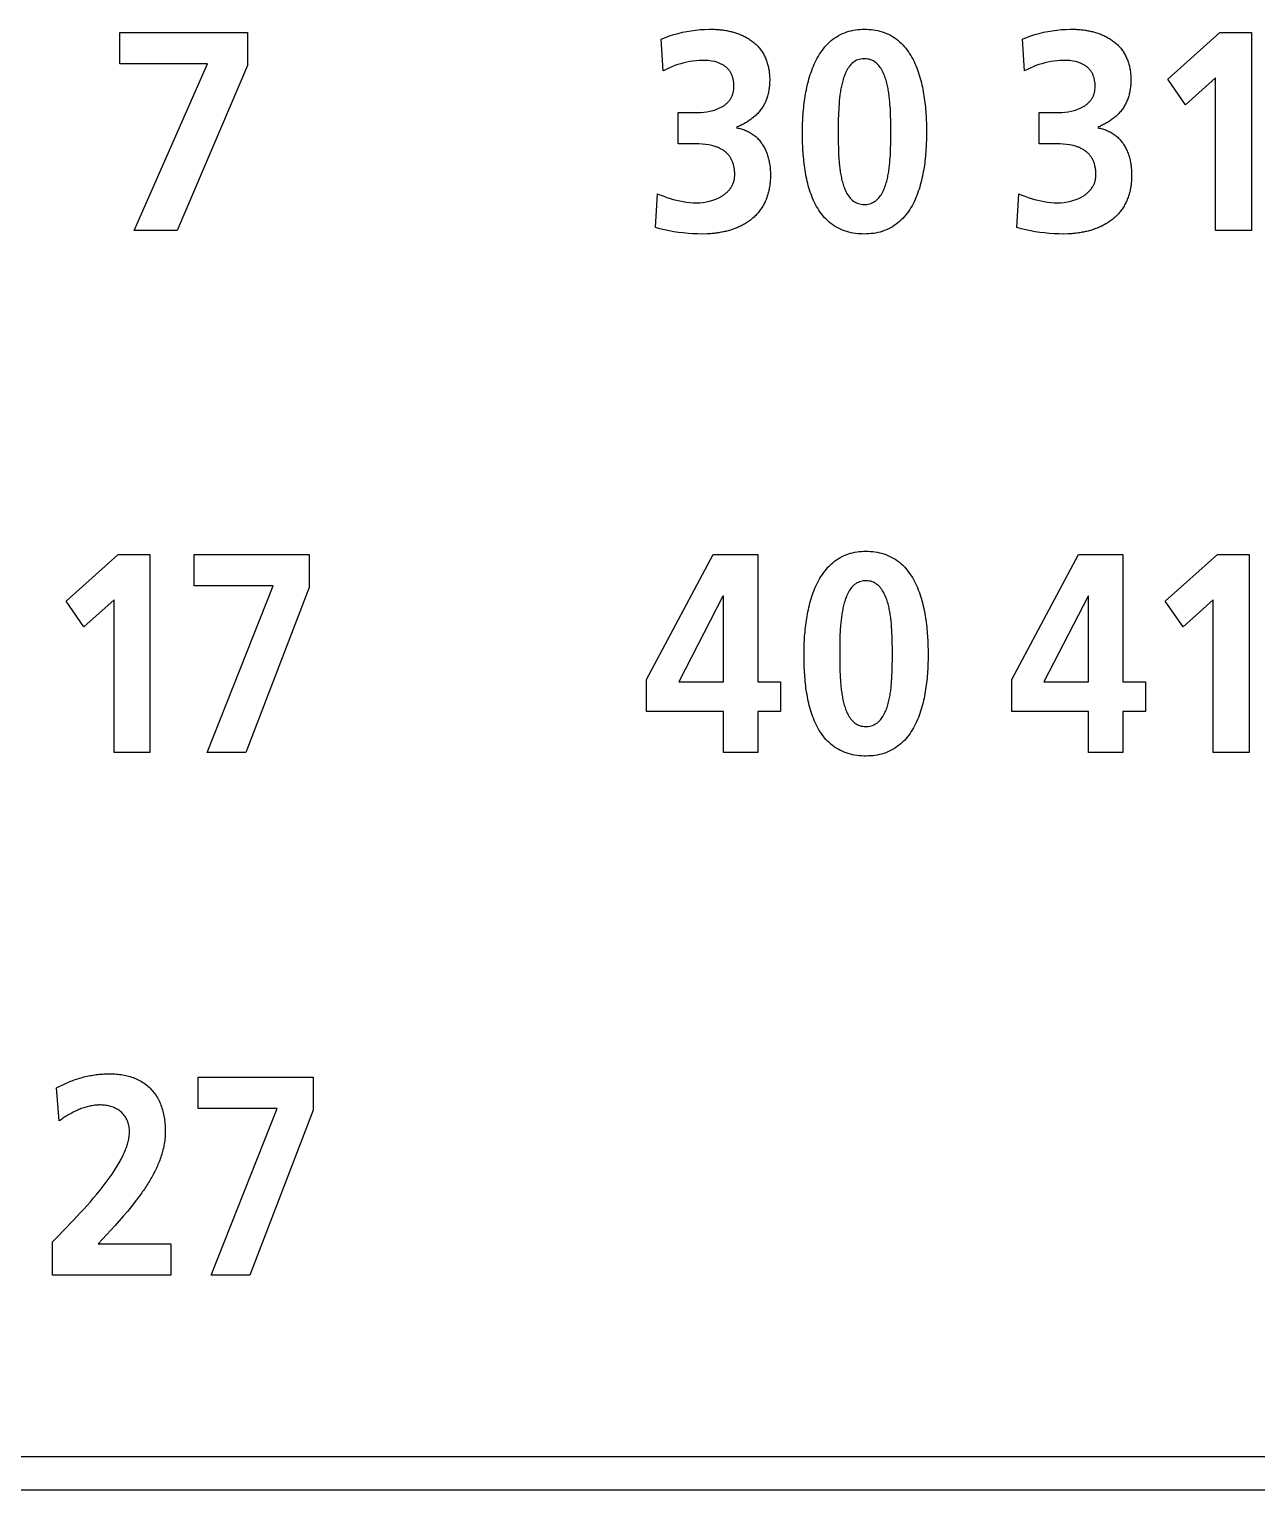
# Model space of a CAD drawing. Extents: x 147 to 432, y 261 to 358.
# Drawn here: x 280.72 to 291.88, y 318.83 to 332.1 of the extents above; entities that cross this region are included whole.
import ezdxf

# ---------------------------------------------------------------- set-up
doc = ezdxf.new("R2010")
doc.units = 0
doc.header["$MEASUREMENT"] = 0
doc.layers.get('0').update_dxf_attribs({"linetype": 'CONTINUOUS'})

msp = doc.modelspace()

# ---------------------------------------------------------------- linework, layer by layer
at = {"color": 7, "linetype": 'Continuous'}
for p, q in [((281.54275, 331.78956), (281.54275, 332.07309)), ((281.54275, 332.07309), (282.70288, 332.07309)), ((282.70288, 332.07309), (282.70288, 331.77405)), ((291.06551, 331.6502), (291.53886, 332.07309)), ((291.53886, 332.07309), (291.82653, 332.07309)), ((291.82653, 332.07309), (291.82653, 330.27337)), ((286.48077, 331.72496), (286.46217, 332.01383)), ((289.76361, 331.72496), (289.745, 332.01383)), ((282.33943, 331.78956), (281.54275, 331.78956)), ((281.67159, 330.27337), (282.33943, 331.78956)), ((282.70288, 331.77405), (282.06347, 330.27337)), ((291.22812, 331.41559), (291.06551, 331.6502)), ((291.50166, 331.66312), (291.22812, 331.41559)), ((291.50166, 330.27337), (291.50166, 331.66312)), ((286.61548, 331.0623), (286.61548, 331.346)), ((286.61548, 331.346), (286.76396, 331.346)), ((289.89831, 331.0623), (289.89831, 331.346)), ((289.89831, 331.346), (290.04679, 331.346)), ((286.77326, 331.0623), (286.61548, 331.0623)), ((290.05609, 331.0623), (289.89831, 331.0623)), ((286.41118, 330.30179), (286.42979, 330.60858)), ((289.69402, 330.30179), (289.71262, 330.60858)), ((282.06347, 330.27337), (281.67159, 330.27337)), ((291.82653, 330.27337), (291.50166, 330.27337)), ((281.05234, 326.90476), (281.52552, 327.32764)), ((281.52552, 327.32764), (281.81319, 327.32764)), ((281.81319, 327.32764), (281.81319, 325.52792)), ((282.21781, 327.32764), (283.26185, 327.32764)), ((282.21781, 327.04411), (282.21781, 327.32764)), ((283.26185, 327.32764), (283.26185, 327.02861)), ((286.32953, 326.19317), (286.93518, 327.32764)), ((286.93518, 327.32764), (287.33895, 327.32764)), ((287.33895, 327.32764), (287.33895, 326.16992)), ((289.6482, 326.19317), (290.25384, 327.32764)), ((290.25384, 327.32764), (290.65761, 327.32764)), ((290.65761, 327.32764), (290.65761, 326.16992)), ((291.04415, 326.90476), (291.5175, 327.32764)), ((291.5175, 327.32764), (291.80517, 327.32764)), ((291.80517, 327.32764), (291.80517, 325.52792)), ((282.93474, 327.04411), (282.21781, 327.04411)), ((282.33391, 325.52792), (282.93474, 327.04411)), ((283.26185, 327.02861), (282.68652, 325.52792)), ((281.21477, 326.67015), (281.05234, 326.90476)), ((281.48849, 326.91768), (281.21477, 326.67015)), ((281.48849, 325.52792), (281.48849, 326.91768)), ((287.02338, 326.95127), (286.62202, 326.16992)), ((287.02786, 326.95127), (287.02338, 326.95127)), ((287.02786, 326.16992), (287.02786, 326.95127)), ((290.34204, 326.95127), (289.94068, 326.16992)), ((290.34652, 326.95127), (290.34204, 326.95127)), ((290.34652, 326.16992), (290.34652, 326.95127)), ((291.20641, 326.67015), (291.04415, 326.90476)), ((291.4803, 326.91768), (291.20641, 326.67015)), ((291.4803, 325.52792), (291.4803, 326.91768)), ((286.32953, 325.90172), (286.32953, 326.19317)), ((286.62202, 326.16992), (287.02786, 326.16992)), ((287.33895, 326.16992), (287.54531, 326.16992)), ((287.54531, 326.16992), (287.54531, 325.90172)), ((289.6482, 325.90172), (289.6482, 326.19317)), ((289.94068, 326.16992), (290.34652, 326.16992)), ((290.65761, 326.16992), (290.86397, 326.16992)), ((290.86397, 326.16992), (290.86397, 325.90172)), ((287.02786, 325.90172), (286.32953, 325.90172)), ((287.02786, 325.52792), (287.02786, 325.90172)), ((287.33895, 325.90172), (287.33895, 325.52792)), ((287.54531, 325.90172), (287.33895, 325.90172)), ((290.34652, 325.90172), (289.6482, 325.90172)), ((290.34652, 325.52792), (290.34652, 325.90172)), ((290.65761, 325.90172), (290.65761, 325.52792)), ((290.86397, 325.90172), (290.65761, 325.90172)), ((281.81319, 325.52792), (281.48849, 325.52792)), ((282.68652, 325.52792), (282.33391, 325.52792)), ((287.33895, 325.52792), (287.02786, 325.52792)), ((290.65761, 325.52792), (290.34652, 325.52792)), ((291.80517, 325.52792), (291.4803, 325.52792)), ((282.2545, 322.29401), (282.2545, 322.57754)), ((282.2545, 322.57754), (283.29837, 322.57754)), ((283.29837, 322.57754), (283.29837, 322.27851)), ((280.99153, 322.1805), (280.96604, 322.47953)), ((282.97126, 322.29401), (282.2545, 322.29401)), ((282.37043, 320.77783), (282.97126, 322.29401)), ((283.29837, 322.27851), (282.72304, 320.77783)), ((280.929, 320.77783), (280.929, 321.07944)), ((281.34431, 321.06153), (282.00542, 321.06153)), ((282.00542, 321.06153), (282.00542, 320.77783)), ((282.00542, 320.77783), (280.929, 320.77783)), ((282.72304, 320.77783), (282.37043, 320.77783)), ((311.80602, 319.12642), (257.50511, 319.12642)), ((257.50511, 318.8267), (311.80602, 318.8267))]:
    msp.add_line(p, q, dxfattribs=at)
for points in [[(286.46217, 332.01383), (286.499693, 332.02928), (286.537811, 332.043199), (286.576444, 332.055618), (286.615518, 332.066569), (286.654968, 332.076078), (286.694303, 332.084088), (286.734326, 332.090793), (286.774555, 332.096118), (286.815773, 332.100143), (286.856271, 332.102717), (286.896831, 332.103997), (286.937409, 332.103715, -0.012409), (286.978008, 332.10154, -0.013216), (287.01836, 332.097279, -0.013441), (287.058428, 332.090875, -0.014449), (287.098079, 332.082256, -0.015826), (287.137338, 332.071198, -0.017318), (287.175578, 332.057637, -0.019017), (287.212732, 332.041338, -0.020984), (287.248463, 332.022125, -0.022936), (287.282367, 331.999849, -0.024762), (287.313996, 331.97445, -0.0262), (287.342862, 331.945954, -0.026962), (287.368546, 331.914558, -0.02706), (287.39067, 331.880564, -0.026079), (287.40907, 331.844412, -0.024857), (287.42368, 331.806575, -0.022654), (287.434639, 331.767514, -0.020651), (287.442181, 331.727651, -0.018534), (287.446579, 331.687321, -0.016464), (287.448147, 331.646775, -0.016176), (287.44712, 331.6062, -0.018469), (287.443289, 331.56581, -0.020772), (287.436305, 331.525846, -0.023128), (287.425841, 331.48665, -0.025125), (287.411653, 331.448647, -0.026391), (287.39362, 331.412311, -0.026912), (287.37181, 331.37811, -0.026716), (287.346087, 331.345973, -0.024671), (287.317621, 331.317071, -0.022365), (287.286558, 331.290977, -0.019883), (287.253401, 331.267593, -0.017287), (287.218596, 331.246743, -0.013999), (287.182552, 331.228103, -0.013787), (287.14671, 331.21199)], [(289.745, 332.01383), (289.782522, 332.02928), (289.820638, 332.043198), (289.85927, 332.055616), (289.898343, 332.066567), (289.937792, 332.076075), (289.977137, 332.084088), (290.017158, 332.090793), (290.057386, 332.096118), (290.098606, 332.100143), (290.139104, 332.102717), (290.179662, 332.103997), (290.220238, 332.103714, -0.012406), (290.260753, 332.10154, -0.013231), (290.301103, 332.097275, -0.013445), (290.341169, 332.090866, -0.014446), (290.380817, 332.082241, -0.015793), (290.420013, 332.071198, -0.017304), (290.458252, 332.057638, -0.018998), (290.495406, 332.041342, -0.020961), (290.531139, 332.022136, -0.022912), (290.565048, 331.999871, -0.024738), (290.596685, 331.974483, -0.026179), (290.625563, 331.946002, -0.026947), (290.651263, 331.91462, -0.027056), (290.673405, 331.88064, -0.026082), (290.691825, 331.844499, -0.02487), (290.706455, 331.806671, -0.022673), (290.717432, 331.767618, -0.020673), (290.724989, 331.727758, -0.018554), (290.729399, 331.687431, -0.016481), (290.730976, 331.646887, -0.016177), (290.729957, 331.606314, -0.018462), (290.726134, 331.565924, -0.020763), (290.71916, 331.525959, -0.023122), (290.708707, 331.486762, -0.025118), (290.69453, 331.448756, -0.026387), (290.676509, 331.412416, -0.026913), (290.65471, 331.378209, -0.026795), (290.628918, 331.345974, -0.02467), (290.600453, 331.317073, -0.022365), (290.569391, 331.290979, -0.019883), (290.536235, 331.267596, -0.017287), (290.501431, 331.246746, -0.013999), (290.465389, 331.228106, -0.01379), (290.42954, 331.21199)], [(286.76396, 331.346), (286.792422, 331.346405), (286.82085, 331.347924), (286.849204, 331.35052), (286.87742, 331.354308), (286.905415, 331.359473), (286.933077, 331.366197), (286.960254, 331.374666), (286.986732, 331.385112), (287.012217, 331.397784, 0.026843), (287.036308, 331.412931, 0.030837), (287.058496, 331.430745, 0.034433), (287.078165, 331.451301, 0.037453), (287.094706, 331.474497, 0.037524), (287.107574, 331.499864, 0.036417), (287.116546, 331.526865, 0.033959), (287.121624, 331.55485, 0.02651), (287.12328, 331.5832), (287.122181, 331.611645), (287.118367, 331.639848, 0.028595), (287.111615, 331.667495, 0.033634), (287.101476, 331.694077, 0.036823), (287.087709, 331.71897, 0.038021), (287.070368, 331.741519, 0.037436), (287.049815, 331.761183, 0.033921), (287.027161, 331.77738, 0.030535), (287.002078, 331.790815, 0.026417), (286.975626, 331.801313), (286.948273, 331.80918), (286.920356, 331.814742), (286.892111, 331.818287), (286.863698, 331.820055), (286.83523, 331.820339), (286.806818, 331.819392), (286.778422, 331.817342), (286.750128, 331.814186), (286.721979, 331.809924), (286.694415, 331.804658), (286.666676, 331.798249), (286.6392, 331.790789), (286.612025, 331.7823), (286.585472, 331.772919), (286.558989, 331.76247), (286.532896, 331.75108), (286.507217, 331.738786), (286.481975, 331.725617)], [(290.04679, 331.346), (290.075252, 331.346405), (290.10368, 331.347924), (290.132035, 331.35052), (290.160251, 331.354308), (290.188246, 331.359473), (290.215907, 331.366197), (290.243085, 331.374665), (290.269563, 331.385111), (290.295048, 331.397783, 0.02684), (290.319141, 331.412929, 0.030835), (290.341329, 331.430742, 0.034431), (290.361, 331.451297, 0.037459), (290.377544, 331.474497, 0.037525), (290.390413, 331.499864, 0.036418), (290.399386, 331.526864, 0.033961), (290.404464, 331.554849, 0.026512), (290.40612, 331.5832), (290.405021, 331.611645), (290.401206, 331.639848, 0.028597), (290.394454, 331.667495, 0.033636), (290.384314, 331.694077, 0.036824), (290.370547, 331.71897, 0.038021), (290.353205, 331.741518, 0.037434), (290.332651, 331.761182, 0.033921), (290.309996, 331.777379, 0.030533), (290.284912, 331.790814, 0.026415), (290.25846, 331.801312), (290.231107, 331.80918), (290.20319, 331.814741), (290.174945, 331.818287), (290.146532, 331.820055), (290.118064, 331.820339), (290.089648, 331.819392), (290.061252, 331.817342), (290.032957, 331.814186), (290.004808, 331.809924), (289.977246, 331.804658), (289.949506, 331.798249), (289.922031, 331.790788), (289.894856, 331.7823), (289.868305, 331.772919), (289.841822, 331.762469), (289.81573, 331.751079), (289.790051, 331.738784), (289.764809, 331.725613)], [(287.14671, 331.20682, -0.029955), (287.188866, 331.198124, -0.03018), (287.229703, 331.184448, -0.033019), (287.268482, 331.165748, -0.033748), (287.304316, 331.142096, -0.033429), (287.336733, 331.113762, -0.032045), (287.365165, 331.08143, -0.030246), (287.389815, 331.045148, -0.026972), (287.409792, 331.006997, -0.024351), (287.425757, 330.966997, -0.021917), (287.437961, 330.925692, -0.019827), (287.446734, 330.883265, -0.018124), (287.452236, 330.840542, -0.016254), (287.45478, 330.797549, -0.014481), (287.454696, 330.754474, -0.015696), (287.452024, 330.71148, -0.01719), (287.446533, 330.668757, -0.018781), (287.437987, 330.626533, -0.02063), (287.426146, 330.585116, -0.022577), (287.410777, 330.544882, -0.023623), (287.391754, 330.506238, -0.024688), (287.369097, 330.469611, -0.024801), (287.342914, 330.435415, -0.024465), (287.313497, 330.403957, -0.023574), (287.281185, 330.375481, -0.022186), (287.246364, 330.350043, -0.020647), (287.209533, 330.327708, -0.018932), (287.171051, 330.308354, -0.017361), (287.131265, 330.291839, -0.015864), (287.090469, 330.278001, -0.014533), (287.048909, 330.266663, -0.013349), (287.00678, 330.257659, -0.012443), (286.964243, 330.25083, -0.011884), (286.921425, 330.246078, -0.011118), (286.878431, 330.243307), (286.83562, 330.24236), (286.792668, 330.242978), (286.748814, 330.244821), (286.705831, 330.247759), (286.662936, 330.251794), (286.62016, 330.256935), (286.577538, 330.263223), (286.535115, 330.270736), (286.492954, 330.279602), (286.451146, 330.290002), (286.41118, 330.30179)], [(290.42954, 331.20682, -0.029955), (290.471696, 331.198124, -0.03018), (290.512533, 331.184449, -0.033019), (290.551311, 331.165749, -0.033749), (290.587146, 331.142096, -0.033428), (290.619563, 331.113762, -0.032045), (290.647995, 331.08143, -0.030246), (290.672645, 331.045148, -0.026972), (290.692622, 331.006998, -0.024351), (290.708587, 330.966998, -0.021917), (290.720791, 330.925693, -0.019828), (290.729564, 330.883265, -0.018124), (290.735066, 330.840542, -0.016254), (290.73761, 330.797549, -0.014481), (290.737526, 330.754475, -0.015695), (290.734854, 330.711481, -0.01719), (290.729363, 330.668759, -0.018781), (290.720817, 330.626534, -0.02063), (290.708976, 330.585117, -0.022577), (290.693608, 330.544884, -0.023623), (290.674585, 330.50624, -0.024688), (290.651928, 330.469613, -0.024801), (290.625746, 330.435417, -0.024465), (290.596329, 330.403959, -0.023574), (290.564017, 330.375483, -0.022188), (290.529194, 330.350043, -0.020647), (290.492363, 330.327708, -0.018932), (290.453881, 330.308354, -0.017361), (290.414095, 330.291839, -0.015864), (290.3733, 330.278001, -0.014533), (290.33174, 330.266663, -0.013349), (290.289612, 330.257659, -0.012443), (290.247075, 330.25083, -0.011884), (290.204256, 330.246078, -0.011118), (290.161263, 330.243307), (290.11845, 330.24236), (290.075498, 330.242978), (290.031644, 330.244821), (289.988661, 330.247759), (289.945767, 330.251794), (289.902991, 330.256935), (289.860369, 330.263223), (289.817946, 330.270737), (289.775786, 330.279603), (289.733978, 330.290003), (289.69402, 330.30179)], [(286.42979, 330.60858), (286.457688, 330.596724), (286.485885, 330.585599), (286.514377, 330.57525), (286.543158, 330.565737), (286.572217, 330.557114), (286.601541, 330.549436), (286.631109, 330.542758), (286.660894, 330.537135), (286.691442, 330.532535), (286.721569, 330.529196), (286.751333, 330.527059), (286.781629, 330.526074), (286.811929, 330.526758), (286.842117, 330.529443), (286.872054, 330.534166), (286.901635, 330.540771), (286.930732, 330.549251), (286.959188, 330.559678), (286.986806, 330.572157), (287.013321, 330.586828, 0.024288), (287.038388, 330.603851, 0.027608), (287.061556, 330.623377, 0.031329), (287.082243, 330.645458, 0.034395), (287.099858, 330.670092, 0.036746), (287.113806, 330.696981, 0.038031), (287.123597, 330.725649, 0.035884), (287.128957, 330.755437, 0.026805), (287.130557, 330.785696, 0.022983), (287.12921, 330.815972, 0.021835), (287.125159, 330.846004, 0.025058), (287.118367, 330.875541, 0.030385), (287.108349, 330.904129, 0.033176), (287.094784, 330.931214, 0.035013), (287.077642, 330.956187, 0.035233), (287.057177, 330.978516, 0.032904), (287.033854, 330.997846, 0.029812), (287.008288, 331.014101, 0.025856), (286.981071, 331.02742, 0.022149), (286.952701, 331.038069), (286.923553, 331.046375), (286.893897, 331.052633), (286.863923, 331.057118), (286.833409, 331.06014), (286.803141, 331.061861), (286.77326, 331.0623)], [(289.71262, 330.60858), (289.740518, 330.596725), (289.768716, 330.5856), (289.797207, 330.575251), (289.825988, 330.565739), (289.855048, 330.557115), (289.884372, 330.549437), (289.913939, 330.542759), (289.943725, 330.537135), (289.974274, 330.532535), (290.004401, 330.529195), (290.034164, 330.527059), (290.064459, 330.526074), (290.09476, 330.526758), (290.124947, 330.529443), (290.154884, 330.534166), (290.184466, 330.54077), (290.213563, 330.549249), (290.242019, 330.559677), (290.269637, 330.572155), (290.296153, 330.586826, 0.024288), (290.321219, 330.603849, 0.027609), (290.344387, 330.623375, 0.031331), (290.365075, 330.645458, 0.034395), (290.382689, 330.670093, 0.036746), (290.396637, 330.696981, 0.038031), (290.406428, 330.72565, 0.035883), (290.411787, 330.755438, 0.026803), (290.413387, 330.785698, 0.022982), (290.41204, 330.815974, 0.021833), (290.407989, 330.846005, 0.025057), (290.401197, 330.875542, 0.030385), (290.39118, 330.904131, 0.033177), (290.377614, 330.931215, 0.035014), (290.360473, 330.956189, 0.035234), (290.340008, 330.978518, 0.032905), (290.316685, 330.997848, 0.029813), (290.291119, 331.014103, 0.025857), (290.263901, 331.027421, 0.02215), (290.235531, 331.038071), (290.206383, 331.046376), (290.176727, 331.052634), (290.146753, 331.057118), (290.116241, 331.06014), (290.085973, 331.061861), (290.05609, 331.0623)], [(280.96604, 322.47953, -0.014103), (281.016203, 322.505981, -0.014001), (281.067777, 322.529566, -0.013916), (281.120584, 322.550241, -0.013959), (281.174462, 322.567942, -0.01412), (281.229247, 322.582593, -0.0144), (281.284778, 322.594098, -0.014806), (281.340884, 322.602344, -0.015106), (281.396767, 322.607165, -0.016209), (281.453456, 322.608515, -0.018525), (281.510101, 322.605951, -0.021445), (281.566359, 322.598874, -0.024597), (281.621722, 322.58666, -0.027949), (281.675494, 322.568713, -0.031381), (281.726754, 322.544522, -0.034237), (281.774403, 322.51384, -0.035559), (281.817309, 322.476818, -0.035349), (281.854515, 322.434071, -0.033703), (281.885467, 322.386597, -0.03053), (281.910093, 322.335541, -0.027163), (281.928677, 322.281982, -0.023587), (281.941726, 322.226813, -0.019452), (281.94999, 322.170714, -0.018593), (281.954032, 322.114155, -0.019084), (281.953807, 322.057452, -0.019882), (281.949172, 322.000931, -0.020687), (281.939965, 321.944986, -0.018648), (281.926367, 321.889941, -0.016315), (281.908957, 321.835967, -0.01463), (281.888247, 321.783171, -0.013072), (281.864647, 321.731603, -0.011589), (281.838533, 321.681261, -0.010136), (281.810257, 321.632098, -0.008923), (281.780131, 321.584044, -0.007787), (281.748529, 321.53719, -0.006825), (281.715457, 321.491114), (281.681219, 321.445897), (281.645992, 321.401446), (281.609931, 321.357668), (281.573178, 321.31447), (281.535857, 321.271761), (281.498073, 321.229461), (281.459954, 321.187463), (281.421661, 321.145623), (281.383309, 321.103837), (281.34431, 321.06153)], [(280.929, 321.07944), (280.960551, 321.112468), (280.992272, 321.145332), (281.024168, 321.178026), (281.056086, 321.210698), (281.087871, 321.2435), (281.119466, 321.276485), (281.15085, 321.309671), (281.181998, 321.343079), (281.212872, 321.37674), (281.243435, 321.410684), (281.273644, 321.444941), (281.303459, 321.479543), (281.332833, 321.51452), (281.36172, 321.5499), (281.390054, 321.585725), (281.417761, 321.622036), (281.444764, 321.658872), (281.47095, 321.696292), (281.496183, 321.73436), (281.520321, 321.773136), (281.543149, 321.812698, 0.010683), (281.564391, 321.853127, 0.012619), (281.583735, 321.894483, 0.016174), (281.600663, 321.936864, 0.019779), (281.614506, 321.980366, 0.024905), (281.624475, 322.024996, 0.03201), (281.629314, 322.070412, 0.039223), (281.627648, 322.11601, 0.046081), (281.618273, 322.160649, 0.052009), (281.60035, 322.202572, 0.05265), (281.574587, 322.239083, 0.051177), (281.541151, 322.270084, 0.046108), (281.502332, 322.294031, 0.041673), (281.459039, 322.31119, 0.036718), (281.414516, 322.321206, 0.033812), (281.369018, 322.324818, 0.027226), (281.324296, 322.322896, 0.024095), (281.279109, 322.316346, 0.021923), (281.234719, 322.305647, 0.019425), (281.19136, 322.291323, 0.01711), (281.149159, 322.273872, 0.015034), (281.108163, 322.253747, 0.013204), (281.068366, 322.231343, 0.011585), (281.029728, 322.20699, 0.010767), (280.99153, 322.1805)]]:
    msp.add_lwpolyline(points, format="xyb", dxfattribs=at)
for points in [[(287.74616, 331.16806, -0.009524), (287.747474, 331.249611, -0.009091), (287.751819, 331.331064, -0.010237), (287.759278, 331.412289, -0.011819), (287.770307, 331.493103, -0.013605), (287.785427, 331.57325, -0.016026), (287.805237, 331.652365, -0.019099), (287.830541, 331.729891, -0.023506), (287.862475, 331.805316, -0.028713), (287.901874, 331.876688, -0.035074), (287.950017, 331.942458, -0.041998), (288.007645, 332.000048, -0.046423), (288.074526, 332.046547, -0.047532), (288.148993, 332.079563, -0.044578), (288.228223, 332.098367, -0.036621), (288.309502, 332.104092, -0.035797), (288.390846, 332.098396, -0.041717), (288.470269, 332.080225, -0.045931), (288.545304, 332.048495, -0.046845), (288.613058, 332.003287, -0.043368), (288.671606, 331.946636, -0.03663), (288.720405, 331.881354, -0.030179), (288.760082, 331.810139, -0.024363), (288.791815, 331.735024, -0.019789), (288.81681, 331.657395, -0.016378), (288.836156, 331.578165, -0.013583), (288.850743, 331.497917, -0.011573), (288.861278, 331.417035, -0.009957), (288.868337, 331.335774, -0.00856), (288.872351, 331.255024, -0.00781), (288.873737, 331.173467, -0.007829), (288.872619, 331.091905, -0.008902), (288.868775, 331.010429, -0.010172), (288.86183, 330.92916, -0.011696), (288.851353, 330.848271, -0.013743), (288.836779, 330.768023, -0.016498), (288.817405, 330.688803, -0.019863), (288.792347, 330.611198, -0.024458), (288.760531, 330.536126, -0.030185), (288.720762, 330.464965, -0.036613), (288.67188, 330.399751, -0.043291), (288.613275, 330.343164, -0.046583), (288.545491, 330.297991, -0.045975), (288.470465, 330.266254, -0.042001), (288.391063, 330.24815, -0.034487), (288.309785, 330.242366, -0.033648), (288.228373, 330.247305, -0.040328), (288.14866, 330.264166, -0.045074), (288.072979, 330.294347, -0.047749), (288.004291, 330.338111, -0.044799), (287.944795, 330.393763, -0.038374), (287.895361, 330.458549, -0.031749), (287.85545, 330.529631, -0.025434), (287.82388, 330.604811, -0.020622), (287.799346, 330.682583, -0.016772), (287.780652, 330.761969, -0.013704), (287.766806, 330.842416, -0.011586), (287.757046, 330.923396, -0.009553), (287.750718, 331.004716, -0.007631), (287.747176, 331.08621, -0.008054)], [(288.54887, 331.16806), (288.548825, 331.21943), (288.548271, 331.270798), (288.547085, 331.322154), (288.544942, 331.373479), (288.541592, 331.424738, 0.008028), (288.536769, 331.475879, 0.009912), (288.53012, 331.526813, 0.012762), (288.521175, 331.577392, 0.016479), (288.509324, 331.627366, 0.022186), (288.493654, 331.676266, 0.031521), (288.472916, 331.723214, 0.044873), (288.445374, 331.7665, 0.065636), (288.409061, 331.802645, 0.079763), (288.364022, 331.826877, 0.075085), (288.313698, 331.835807, 0.073427), (288.26273, 331.830035, 0.08508), (288.216382, 331.808561, 0.069199), (288.178596, 331.773982, 0.048592), (288.149946, 331.731439, 0.033276), (288.128441, 331.684824, 0.023028), (288.112253, 331.636087, 0.017192), (288.100023, 331.586204, 0.013059), (288.090787, 331.535675, 0.010152), (288.083903, 331.48477, 0.008212), (288.078882, 331.433648), (288.07537, 331.382398), (288.073074, 331.33108), (288.071747, 331.279726), (288.07116, 331.228359), (288.071033, 331.176989), (288.071056, 331.125618), (288.071399, 331.074249), (288.072391, 331.022888), (288.074295, 330.971554), (288.077375, 330.920278, 0.008007), (288.08192, 330.869111, 0.009908), (288.088292, 330.818142, 0.012825), (288.096964, 330.767516, 0.016606), (288.108567, 330.717484, 0.022497), (288.124037, 330.668521, 0.032123), (288.144663, 330.621523, 0.046008), (288.172245, 330.578271, 0.067167), (288.208794, 330.542363, 0.081895), (288.254138, 330.518753, 0.073794), (288.304607, 330.510601, 0.070963), (288.355537, 330.516737, 0.080744), (288.402059, 330.537917, 0.068814), (288.440396, 330.571878, 0.049381), (288.469681, 330.613984, 0.034384), (288.491688, 330.660362, 0.023947), (288.508208, 330.708985, 0.017851), (288.52062, 330.758824, 0.013593), (288.529921, 330.80934, 0.010527), (288.536779, 330.860248, 0.008459), (288.541707, 330.911379), (288.545089, 330.962638), (288.547215, 331.013964), (288.548352, 331.065321), (288.548855, 331.116689)], [(287.76028, 326.42262, -0.009524), (287.761595, 326.504172, -0.009091), (287.76594, 326.585627, -0.010237), (287.773399, 326.666855, -0.011819), (287.784429, 326.74767, -0.013606), (287.79955, 326.827819, -0.016027), (287.819361, 326.906935, -0.0191), (287.844667, 326.984463, -0.023502), (287.876595, 327.059873, -0.028713), (287.915994, 327.131246, -0.035074), (287.964138, 327.197017, -0.041999), (288.021768, 327.254608, -0.046424), (288.088651, 327.301109, -0.047533), (288.16312, 327.334124, -0.044579), (288.242351, 327.352929, -0.036621), (288.323632, 327.358652, -0.035798), (288.404978, 327.352955, -0.041718), (288.484403, 327.334781, -0.045933), (288.559438, 327.303049, -0.046846), (288.627192, 327.257837, -0.043368), (288.68574, 327.201183, -0.03663), (288.734538, 327.135898, -0.030178), (288.774213, 327.064679, -0.024363), (288.805945, 326.989562, -0.019788), (288.830938, 326.911931, -0.016377), (288.850283, 326.832699, -0.013582), (288.864868, 326.752448, -0.011572), (288.875402, 326.671564, -0.009957), (288.882459, 326.590301, -0.008559), (288.886471, 326.50958, -0.007802), (288.887856, 326.428022, -0.007814), (288.886743, 326.346458, -0.008882), (288.882909, 326.26498, -0.010158), (288.875978, 326.183707, -0.011689), (288.86552, 326.102814, -0.01374), (288.850965, 326.022561, -0.016501), (288.83161, 325.943334, -0.019873), (288.806569, 325.865722, -0.024476), (288.774765, 325.790643, -0.030212), (288.735, 325.719478, -0.036645), (288.686114, 325.654264, -0.04332), (288.627499, 325.597686, -0.046593), (288.559702, 325.552528, -0.045958), (288.484667, 325.520808, -0.04196), (288.405261, 325.502713, -0.034462), (288.323981, 325.496927, -0.033627), (288.242566, 325.501856, -0.040325), (288.162849, 325.518704, -0.045073), (288.087162, 325.548874, -0.047752), (288.018464, 325.592628, -0.044803), (287.958959, 325.648272, -0.038381), (287.909516, 325.713053, -0.031755), (287.869597, 325.784132, -0.025439), (287.83802, 325.859312, -0.020626), (287.813481, 325.937084, -0.016775), (287.794782, 326.016471, -0.013714), (287.780926, 326.096973, -0.011586), (287.771165, 326.177954, -0.009553), (287.764838, 326.259276, -0.007631), (287.761296, 326.340772, -0.008054)], [(288.56333, 326.42262), (288.563285, 326.473993), (288.56273, 326.525365), (288.561542, 326.576725), (288.559396, 326.628052), (288.55604, 326.679315, 0.00804), (288.55121, 326.730459, 0.009927), (288.544549, 326.781395, 0.01278), (288.53559, 326.831974, 0.016502), (288.523721, 326.881948, 0.022213), (288.508028, 326.930844, 0.031548), (288.487263, 326.977784, 0.044884), (288.459691, 327.021055, 0.065594), (288.423354, 327.057181, 0.079577), (288.378307, 327.081408, 0.074972), (288.327984, 327.090363, 0.073327), (288.277007, 327.084636, 0.08514), (288.230634, 327.063209, 0.069247), (288.192819, 327.028657, 0.048656), (288.164144, 326.986127, 0.03331), (288.142621, 326.939516, 0.023047), (288.12642, 326.89078, 0.017208), (288.114181, 326.840895, 0.013067), (288.104937, 326.790364, 0.010159), (288.098047, 326.739457, 0.008216), (288.093023, 326.688331), (288.089507, 326.637079), (288.087208, 326.585757), (288.085879, 326.5344), (288.085291, 326.48303), (288.085163, 326.431656), (288.085189, 326.380281), (288.085542, 326.328909), (288.086547, 326.277545), (288.088468, 326.226208), (288.091564, 326.174929, 0.008003), (288.096126, 326.123761, 0.009898), (288.102513, 326.07279, 0.012807), (288.111198, 326.022163, 0.016577), (288.122809, 325.972129, 0.022456), (288.13828, 325.923162, 0.032061), (288.158898, 325.876157, 0.045929), (288.186461, 325.832889, 0.067116), (288.222985, 325.79695, 0.082007), (288.268316, 325.773309, 0.07392), (288.318787, 325.765151, 0.071025), (288.369718, 325.771302, 0.080654), (288.416239, 325.792493, 0.068738), (288.454582, 325.826453, 0.049329), (288.483885, 325.86855, 0.034359), (288.505919, 325.91492, 0.023939), (288.522468, 325.963537, 0.017852), (288.534911, 326.013371, 0.013598), (288.544242, 326.063886, 0.010535), (288.55113, 326.114793, 0.00847), (288.556085, 326.165925), (288.559492, 326.217185), (288.56164, 326.268514), (288.562795, 326.319874), (288.563309, 326.371246)]]:
    msp.add_lwpolyline(points, format="xyb", close=True, dxfattribs=at)

doc.saveas('drawing.dxf')
